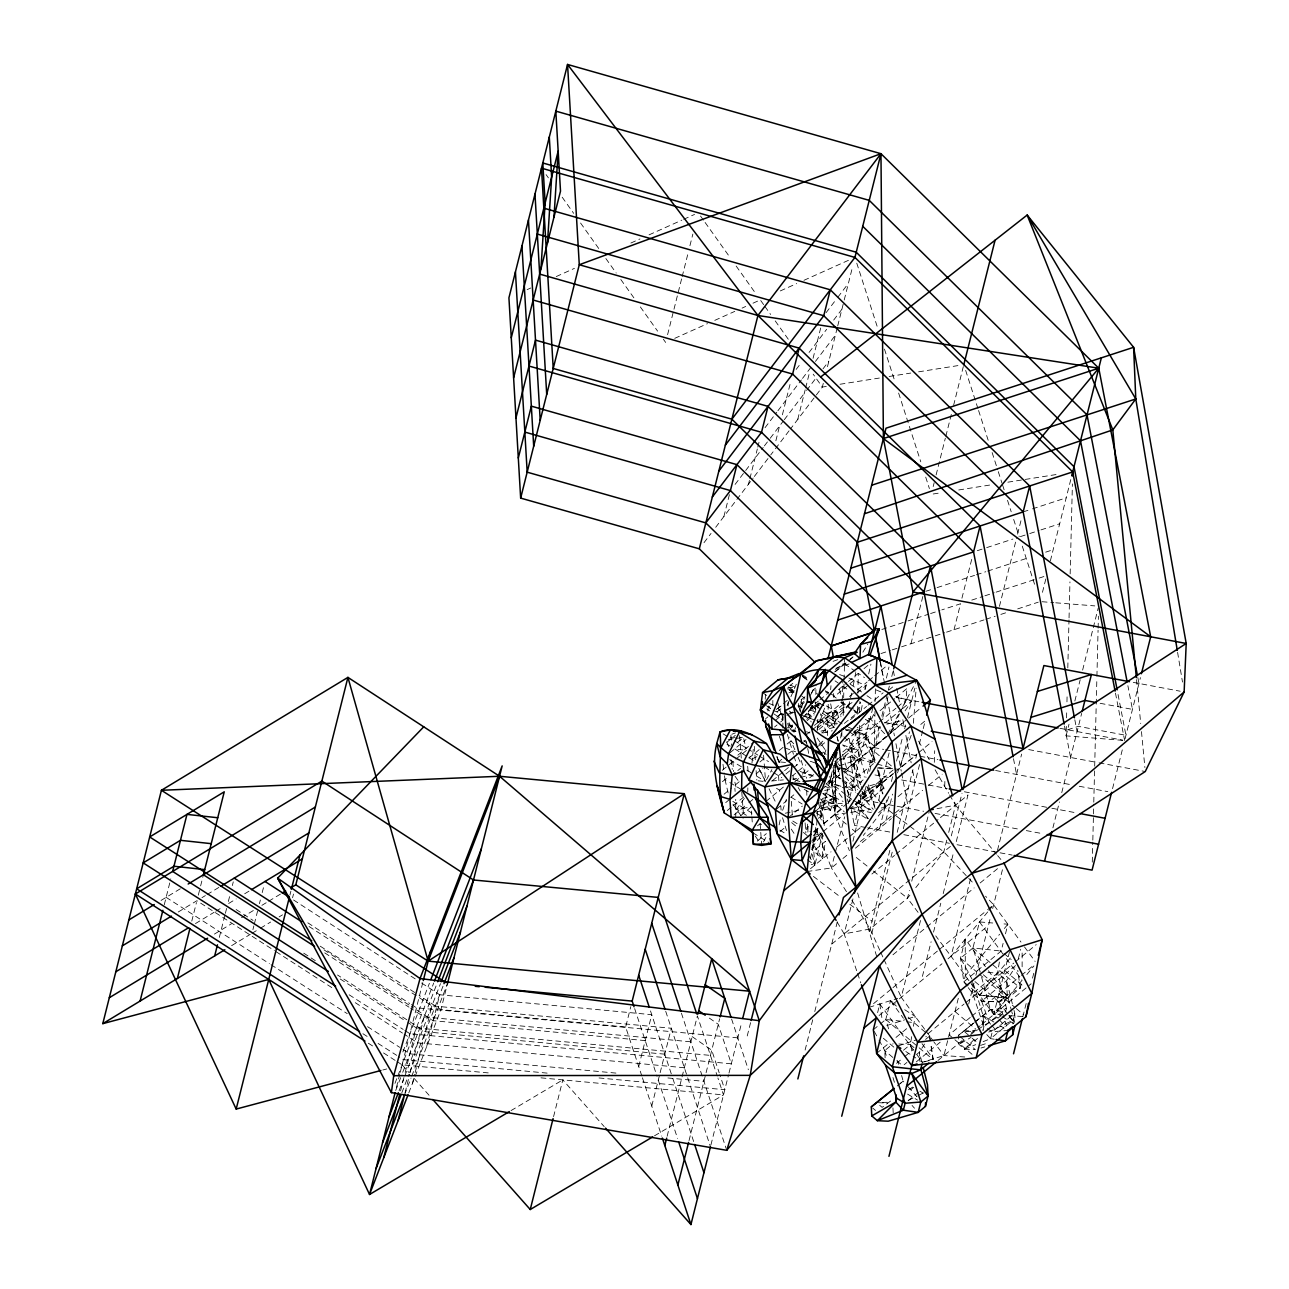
<?xml version="1.0" encoding="UTF-8"?>
<svg xmlns="http://www.w3.org/2000/svg" width="1289" height="1289" viewBox="0 0 1289 1289"><rect width="100%" height="100%" fill="white"/><g stroke="black" fill="none" stroke-linecap="round" stroke-linejoin="round"><path stroke-width="0.75" stroke-dasharray="5 3.75" d="M1022.129 966.766L1022.129 949.461M999.378 962.029L997.573 973.002L1006.516 1008.352L990.339 1009.609L983.072 1015.587L982.991 1030.507L983.878 1026.689L983.072 1015.587L973.131 982.879M772.772 705.405L772.868 699.734M782.794 727.979L783.084 712.527M788.095 706.066L788.159 702.118M798.584 703.488L798.503 707.274L804.288 702.521M800.179 711.045L800.356 701.732M815.518 711.351L815.679 701.941M815.824 694.497L815.985 685.184M817.548 730.573L817.742 719.391M817.951 708.209L818.08 700.717M821.689 732.942L833 723.612L833.113 717.747M833.548 693.514L833.484 697.268L848.404 684.975M841.798 736.373L841.943 728.623M842.442 700.523L842.797 681.575M843.763 759.704L857.233 731.314L857.298 727.431M857.684 706.372L857.539 713.864L854.414 711.705M857.91 693.256L858.281 673.341L864.532 677.643M859.392 725.433L858.78 759.044L843.087 745.364M859.634 712.382L859.827 701.603M874.989 711.399L874.345 746.218L857.233 731.314L857.958 727.512M875.392 688.793L875.167 701.361L864.226 693.82M900.399 712.027L906.521 699.556L906.715 688.31M807.881 832.098L808.042 824.138M1012.896 1023.869L1014.733 1013.251L1013.283 1007.499M827.474 735.536L828.247 703.923M843.215 715.298L844.053 681.784M844.086 679.915L844.601 659.259M1122.687 740.337L1066.1 735.858L1066.357 725.852M1066.551 717.86L1066.76 709.852M1066.954 701.861L1067.099 695.867M1067.808 667.863L1069 619.88M1069.048 617.882L1069.951 581.887M1070.16 573.895L1072.4 483.923M1092.282 862.148L1092.782 842.152M1092.83 840.154L1093.733 804.159M1093.781 802.161L1094.619 768.163M1094.683 766.165L1096.182 706.179M1096.23 704.181L1096.875 678.191M1096.923 676.193L1098.067 630.208M1098.115 628.21L1098.421 616.206M841.33 756.208L835.659 760.864L835.079 814.616L849.403 850.74M747.749 791.768L747.862 787.885M934.316 762.331L934.686 750.73M944.708 786.435L944.885 780.925M816.952 820.175L816.388 830.003L811.973 849.677L822.624 858.732L825.443 841.298L813.778 850.901M817.194 816.163L817.661 808.139M765.199 699.25L765.618 693.804M735.761 818.096L735.713 799.357M913.369 723.242L916.189 688.181M767.873 710.996L768.357 705.228M830.632 689.631L830.986 685.684M878.921 800.163L881.241 782.536L877.31 769.662M846.325 824.17L835.079 814.616L831.856 783.535L837.689 759.108M840.637 738.049L841.975 728.478M753.243 749.328L751.986 762.943M911.79 1050.116L910.372 1044.541L911.871 1035.405M913.385 1026.253L915.254 1016.457L903.702 1009.078M842.12 797.392L831.856 783.535L835.659 760.864L839.558 765.392M811.973 849.677L816.291 824.106M853.221 685.667L855.751 672.536M861.229 710.4L862.679 702.795M865.225 689.486L866.853 681.768M851.658 693.16L848.178 708.064M779.136 824.863L780.651 817.661M886.445 678.078L888.943 667.009M868.673 673.938L870.945 664.141M852.947 841.234L866.063 786.467M869.64 771.37L880.468 726.787L839.687 760.365M968.232 987.664L972.663 993.497L981.654 1001.15L998.959 1001.956L1007.772 998.314L1020.227 988.067L1021.742 981.799M813.295 835.256L822.463 833.886L814.841 865.145L811.216 864.274M967.121 986.198L963.818 981.815L965.3 975.741L965.252 939.101L985.441 966.686M968.103 985.473L963.818 981.815L960.514 958.194L965.252 939.101M980.268 972.196L972.969 947.947L979.463 921.925L992.723 923.005M164.267 904.765L170.776 878.84M191.787 921.087L196.444 902.574M198.297 895.162L200.166 887.75M200.617 885.897L203.42 874.78M219.323 937.393L224.914 915.174M225.382 913.321L227.235 905.909M229.555 896.645L227.702 904.056L236.177 898.932M232.358 885.543L233.277 881.837M252.918 929.627L253.852 925.921M254.32 924.068L257.574 911.097M259.427 903.702L260.362 899.996M262.215 892.584L263.617 887.025M289.896 895.162L290.879 891.263M292.555 897.772L293.489 894.067M399.783 1074.108L395.594 1090.784L402.023 1074.156M400.251 1072.255L423.275 980.591M400.557 1090.881L404.746 1074.22M405.213 1072.367L416.379 1027.913L407.92 1022.483M405.052 1092.846L409.709 1074.317M410.176 1072.464L424.129 1016.908L410.643 1008.224M412.367 1083.614L414.687 1074.365M415.155 1072.512L431.912 1005.839L308.554 926.163M426.659 1046.62L439.678 994.77L419.537 981.686M667.589 334.689L681.688 278.585M682.171 276.636L688.004 253.417M689.937 245.683L692.854 234.066M553.577 1116.645L562.81 1079.876L604.187 1126.602M723.902 516.502L729.961 492.43M748.49 484.165L749.425 480.459M749.892 478.606L757.336 448.975M757.803 447.122L759.656 439.71M641.825 1075.944L625.664 1027.043L630.788 1006.661M775.881 440.725L779.603 425.902M782.391 414.8L790.769 381.463M797.73 419.441L805.174 389.81M805.625 387.957L809.814 371.296M813.069 358.326L820.98 326.842M638.716 1066.535L651.735 1014.685L439.678 994.77M823.284 383.349L822.35 387.054L790.689 428.705M827.474 366.688L837.238 327.793M837.705 325.94L843.763 301.868M844.214 300.015L852.593 266.678M651.767 1106.026L659.678 1074.543M660.145 1072.69L671.311 1028.251L431.912 1005.839M667.138 1136.27L697.381 1015.893L717.28 1076.089M689.035 1140.588L719.649 1018.729M710.932 1144.906L728.527 1074.913M728.994 1073.06L741.739 1022.306M747.233 1035.969L750.633 1022.419M810.346 858.442L817.903 828.36L814.89 825.798M820.239 819.047L833.757 765.247L839.139 766.971M846.47 891.682L831.421 867.932L834.74 854.736M835.224 852.851L844.698 816.791M872.895 707.758L848.146 803.756M933.188 486.565L934.171 482.698M936.104 474.964L945.336 438.196M945.836 436.262L951.653 413.044M953.602 405.31L963.318 366.608M865.789 827.522L854.381 825.363L862.744 792.026M867.4 773.513L879.952 723.516M881.821 716.104L886.945 695.722M888.379 689.969L889.346 686.119M891.762 676.516L893.213 670.763M882.836 717.361L888.008 696.785M805.109 1050.068L812.843 1019.261M814.777 1011.559L837.576 920.797M910.952 643.759L923.504 593.762M881.499 783.213L890.022 749.28M852.964 898.884L844.166 933.881L856.943 971.552M879.694 828.199L886.768 800.05M891.424 781.521L892.89 775.688M896.548 761.122L902.751 736.406M904.669 728.801L905.619 724.998M907.504 717.49L914.868 688.181M885.93 820.545L892.552 794.137M900.479 767.6L909.486 731.765M869.447 931.576L890.345 848.371M871.783 933.429L892.794 849.805M897.192 832.307L912.966 769.501M915.786 758.27L916.721 754.516L898.82 769.259L877.696 767.873L882.401 793.734M919.331 744.156L922.747 730.541M923.246 728.591L925.196 720.809L918.267 726.513M903.315 828.763L919.605 764.393M954.037 629.693L960.547 603.768L941.808 609.89M961.932 598.209L971.713 559.313M877.616 1012.638L879.775 1003.986L915.835 1053.21M837.157 922.086L844.166 933.881L870.107 928.982L907.472 898.224L909.422 890.441M911.742 881.193L929.143 811.957M888.588 1028.815L885.785 1019.486L890.506 1000.651L895.452 1003.809M924.616 1029.218L901.237 997.299L920.652 919.992M999.442 606.362L1016.65 537.835M1017.585 534.129L1021.307 519.306M946.754 840.17L943.822 851.852L914.739 888.943M948.704 832.404L955.536 805.174L953.812 799.599M951.314 835.868L962.013 793.267M922.408 976.418L931.109 941.743M933.542 932.124L940.793 903.218M943.21 893.599L953.86 851.223M956.277 841.588L967.991 794.926L939.536 818.354M970.472 878.969L951.056 956.277L993.738 1014.556L1001.327 1015.071M1042.463 592.312L1046.652 575.635M1050.374 560.828L1071.771 475.625M958.307 998.298L943.919 1055.578L922.457 1062.265L917.478 1059.042M997.46 850.386L1021.645 754.081M968.684 1004.099L973.985 983.008M975.902 975.354L990.79 916.092M992.691 908.552L1002.633 868.947M963.818 981.815L1001.182 951.056L1003.1 943.387M1005.484 933.816L1007.885 924.229L1000.312 923.617M1009.545 951.62L993.738 1014.556L1022.113 980.236L1005.565 957.614M1066.1 735.858L1069.016 724.241M1074.849 701.023L1080.198 679.738M1082.631 670.071L1098.18 608.15M983.136 1041.657L990.564 1038.66L992.304 1031.716L1014.733 1013.251L1015.088 1020.743M1018.342 958.774L1020.711 949.349M1052.904 827.844L1059.429 801.919M1061.749 792.654L1081.664 713.397M1022.805 1016.844L1026.221 1003.245M1032.537 978.142L1034.423 970.601M1112.552 788.659L1122.316 749.763M1125.071 738.774L1140.443 677.627M801.436 708.015L804.046 698.815M795.522 727.624L794.427 731.121L789.738 724.724L788.61 721.018M837.173 758.254L829.198 783.39L843.248 771.966M844.392 723.419L857.008 713.026L860.585 702.102M864.758 689.325L865.95 685.684L848.839 677.998M782.649 810.362L786.387 799.277M835.675 795.377L820.142 798.954L830.47 810.282L837.173 805.174L835.675 795.377L820.094 808.203L830.47 810.282L835.675 795.377L830.761 779.281L828.166 781.424M817.017 729.332L825.556 705.486L836.964 712.044L841.056 716.378M824.251 754.645L826.894 747.346M888.878 796.538L884.899 807.462L863.308 835.449M897.498 772.901L912.741 731.072M402.877 1051.969L429.398 983.314M394.966 1083.372L397.109 1077.813M397.818 1075.961L433.732 982.975M402.732 1072.303L436.987 983.604M399.074 1090.848L403.344 1079.779M404.778 1076.073L440.484 983.636M401.83 1092.766L408.967 1074.301M409.676 1072.464L443.98 983.668M404.585 1094.699L411.03 1078.039M411.739 1076.186L447.46 983.7L440.951 1009.625L415.219 1076.218M408.79 1092.879L414.51 1078.071M787.128 705.502L790.189 698.429M790.947 696.656L796.28 684.266M873.62 714.38L871.235 719.778L844.488 741.787M825.991 784.066L836.19 775.672L839.558 768.566M811.683 692.854L813.343 689.454L818.692 695.496M889.926 733.393L899.529 713.8M810.362 695.416L813.343 689.454M763.539 841.91L767.164 834.966M766.456 779.877L771.885 769.581M902.767 706.485L915.883 682.155M887.75 734.231L899.013 713.429M813.987 835.336L817.903 828.36L813.617 831.937M802.483 774.254L806.334 767.745M862.873 652.17L867.755 644.129M924.551 1044.074L919.379 1052.178L916.608 1054.466M989.179 1022.725L981.654 1001.15L1006.564 980.639L1014.862 967.668M891.005 731.781L900.769 717.28M905.104 710.819L911.613 701.152L895.71 696.447M787.482 728.043L789.738 724.724M744.317 798.374L736.454 809.218L732.99 810.282M826.12 312.647L836.674 298.774M837.85 297.227L848.404 283.338M796.151 369.427L800.84 363.256M809.057 352.461L826.652 329.323M833.677 320.075L841.894 309.279M765.038 427.69L776.751 412.287M777.912 410.756L801.371 379.933M802.531 378.386L810.749 367.591M815.438 361.419L835.385 335.204M735.101 484.406L763.201 447.46M764.377 445.913L769.066 439.758M770.242 438.228L783.116 421.277M784.292 419.731L804.239 393.516M806.576 390.438L817.145 376.549M823.01 368.847L828.875 361.129M704.003 542.669L711.029 533.437M715.701 527.282L753.179 478.01M754.355 476.463L769.581 456.451M770.741 454.92L773.094 451.827M775.43 448.749L789.513 430.236M811.989 847.582L822.463 833.886L822.624 858.732L812.038 842.555M918.074 912.354L907.472 898.224L909.889 895.13M803.595 717.2L807.156 712.817M808.348 711.351L813.085 705.502L823.784 705.486M987.728 911.919L951.056 956.277L935.733 935.878M988.905 910.485L993.626 904.781L985.553 896.193M965.3 975.741L999.62 934.235M1004.34 928.515L1007.885 924.229M1010.318 958.001L979.559 995.205L981.654 1001.15L998.749 1001.779L1007.257 995.124L1020.227 988.067L1017.746 970.343M1026.85 974.5L1033.955 965.912M818.902 719.858L833 723.612L849.338 704.39L853.173 708.708M973.098 1023.482L958.517 1035.325L958.952 1044.38L964.575 1049.149L976.418 1037.162M847.308 803.192L823.574 824.074M848.661 801.919L851.368 799.389L845.632 786.709M810.185 707.951L813.085 705.502M876.182 745.348L886.478 736.663M887.944 735.423L904.105 721.776M893.116 770L864.274 794.024L859.328 790.785M789.899 685.716L792.816 683.315M726.98 742.19L735.326 735.31M776.155 709.562L781.988 704.745M783.454 703.552L787.821 699.943M765.618 718.746L767.954 716.813M778.298 708.306L781.118 705.985M737.614 742.319L743.463 737.517L746.057 748.538M776.945 711.979L781.94 707.87M730.025 752.728L746.073 739.499M777.412 716.491L781.311 713.284L777.976 708.338M776.735 717.361L782.391 712.704M775.575 720.261L783.148 714.042M834.579 671.972L848.742 660.322M850.144 659.162L852.98 656.826M801.114 699.911L805.432 696.366M812.618 690.453L815.486 688.084M835.433 671.666L853.479 656.794M737.84 755.177L752.985 742.722M786.902 715.459L791.285 711.85M815.002 720.164L801.42 715.105L798.584 705.84L804.417 701.039M774.528 727.012L777.025 724.966M780.602 722.017L782.939 720.084L774.109 713.993M790.012 714.267L792.848 711.931M722.275 770.306L746.492 750.375L735.181 749.038M748.973 758.029L759.189 749.618M815.438 703.504L818.354 701.103M819.804 699.911L827.071 693.933M722.42 781.698L728.897 776.349M788.53 727.979L792.268 724.901M808.541 711.496L820.013 702.054M737.791 770.58L740.563 768.292M789.899 728.978L792.687 726.674L791.575 723.048M838.398 689.696L846.954 682.654M848.371 681.494L858.281 673.341M864.033 668.604L868.335 665.06M806.705 719.31L815.115 712.382M849.902 683.75L854.381 680.06M807.156 720.632L814.245 714.799M759.946 761.96L763.845 758.754M724.064 794.201L731.636 787.966M739.209 781.73L734.666 785.468L735.117 791.43M779.297 750.472L783.18 747.266M787.08 744.059L790.979 740.853L789.69 737.179M814.39 725.401L842.41 702.328L851.787 708.789M849.499 696.495L855.155 691.839M857.991 689.502L867.062 682.026M868.577 680.769L873.12 677.031M874.635 675.79L886.751 665.817M755.966 773.98L763.04 768.147M806.124 734.939L809.863 731.862M812.36 729.8L843.489 704.165M856.959 693.079L865.95 685.684M725.707 802.612L729.59 799.406M817.274 728.237L836.964 712.044L839.187 719.343M781.746 759.318L778.717 761.815L776.719 756.933M787.805 754.339L792.332 750.601M803.53 742.11L805.867 740.192M818.966 729.413L849.338 704.39L845.874 702.424M727.254 810.539L731.636 806.946M733.087 805.738L746.234 794.926M772.465 780.651L783.051 771.934M784.566 770.677L790.624 765.698M819.014 744.317L823.22 740.853M734.086 814.89L747.459 803.885M748.909 802.676L753.292 799.083M818.306 746.17L823.284 742.061M850.466 719.697L866.562 706.436M868.077 705.196L883.11 692.821M785.952 773.964L789.851 770.758M793.734 767.551L800.227 762.218L796.376 753.308M820.787 745.928L826.845 740.949M888.798 690.147L893.341 686.409M740.804 815.599L751.181 807.059L736.454 809.218L746.75 815.518M792.687 775.656L795.603 773.255M798.519 770.838L805.818 764.828M765.988 801.387L784.147 786.435M853.801 732.297L874.361 715.363M880.016 710.706L894.582 698.719M896.064 697.494L909.406 686.505M794.765 781.762L802.064 775.752M804.981 773.336L808.139 770.741M809.734 777.783L813.633 774.576M842.845 751.97L877.745 723.242M879.259 721.985L895.919 708.273M897.434 707.033L906.521 699.556M776.864 808.815L786.773 800.646M792.364 815.067L791.011 797.15L793.847 794.83M842.732 755.048L866.804 735.229L875.876 762.443M757.513 825.83L760.107 823.687L763.378 825.685M835.24 764.023L838.204 761.573M884.915 723.129L901.22 709.691M902.703 708.483L911.613 701.152M839.236 759.866L849.967 756.836L865.531 744.027L866.804 735.229L854.736 730.831L863.002 757.884L875.07 762.298L843.924 787.933L831.856 783.535L830.052 780.103M757.288 841.105L766.375 833.629M822.092 789.239L839.51 774.898M891.279 732.281L905.796 720.325M908.471 718.134L921.538 707.371M788.175 817.774L802.338 806.108M888.653 735.101L848.162 768.421L846.325 769.291L840.831 767.761M845.375 794.507L831.856 783.535L838.93 777.702M844.601 773.046L863.002 757.884L836.625 766.762L834.466 763.571M780.071 831.534L785.726 826.861M815.808 810.862L823.993 804.143M863.098 779.893L854.333 787.112L845.665 787.788M808.38 826.507L805.544 828.827L810.958 832.146M818.289 818.338L821.109 816.018L824.106 823.429L824.396 827.393M813.891 831.84L821.19 825.83M855.767 803.514L881.241 782.536L883.867 788.127L884.077 791.994M855.96 804.255L893.18 773.609M894.647 772.401L917.011 753.984M918.509 752.744L932.044 741.61M811.442 841.201L821.56 832.871M823.075 831.631L844.198 814.245M855.912 804.594L893.374 773.754M812.553 842.039L821.045 835.046M810.475 868.722L831.034 851.803M836.642 847.195L848.13 837.721M849.58 836.545L862.325 826.04M878.679 812.586L892.197 801.452M898.046 796.634L908.262 788.224M860.375 841.572L893.648 814.197M895.178 812.924L922.634 790.318M928.644 785.372L942.162 774.238M807.059 871.541L831.421 867.932L837.173 863.211M842.925 858.474L848.678 853.737M855.445 848.162L891.376 818.579M892.826 817.387L903.057 808.976M871.896 874.039L894.502 855.429M896 854.188L938.021 819.595M831.711 944.144L953.506 843.876M892.955 954.762L974.162 887.895M980.139 882.981L998.073 868.206M873.555 1003.632L891.489 988.872M892.987 987.632L938.15 950.46M939.665 949.22L986.166 910.936M987.648 909.696L993.626 904.781L1020.952 942.066M879.082 1015.539L942.001 963.737M948.043 958.774L988.421 925.518M873.33 1029.734L878.856 1025.174M880.242 1024.046L885.785 1019.486L904.588 1021.565M971.954 979.028L960.514 958.194L972.969 947.947L1001.182 951.056M876.617 1053.371L889.072 1043.107M896 1037.419L907.069 1028.3M885.108 1057.818L884.77 1050.567L893.068 1043.736M903.46 1050.245L910.372 1044.541L916.366 1049.633M974.677 1022.225L990.339 1009.609L1005.42 1012.058L1006.516 1008.352L983.878 1026.689L972.663 993.497L997.573 973.002L1006.564 980.639L1012.8 1005.581M928.08 1033.649L964.043 1004.034M965.558 1002.794L1013.782 963.092M1015.281 961.868L1036.195 944.644M896.516 1063.328L902.058 1058.768M904.83 1056.481L913.128 1049.649M925.583 1039.401L929.74 1035.985L925.744 1036.775M1015.539 965.574L979.559 995.205L969.537 986.681M904.153 1064.714L906.908 1062.442M916.253 1061.91L940.164 1042.221M970.263 1017.424L949.123 1034.841L953.473 1038.515M971.777 1016.183L1019.873 976.595M1021.371 975.354L1034.825 964.285M1003.777 1017.15L998.959 1001.956L1007.257 995.124L1006.564 980.639M897.321 1085.934L903.138 1081.149L901.623 1075.542M937.941 1060.493L963.544 1039.417M971.1 1033.198L980.156 1025.738M981.67 1024.497L1031.103 983.797M890.57 1101.048L882.127 1107.38L879.324 1104.979M964.14 1040.094L958.952 1044.38L970.971 1037.436M970.633 1034.761L974.516 1031.554L963.705 1031.055L969.328 1035.824M910.743 1089.753L913.74 1087.288M1000.925 1015.748L997.944 1018.197L990.339 1009.609L981.267 975.934M959.918 1036.517L975.386 1049.649L964.575 1049.149L977.545 1038.467M908.101 1100.79L918.396 1092.315M986.778 1034.584L990.564 1038.66L1012.977 1020.211L1009.19 1016.135M844.811 770.693L860.617 758.174M823.961 823.429L843.618 807.446M900.012 1083.678L903.138 1081.149L906.94 1085.451M958.517 1035.325L973.856 1022.983M975.402 1021.758L983.072 1015.587L996.429 1023.563M835.417 669.474L843.441 663.593M977.771 1029.508L1002.165 1014.105M908.455 1089.753L913.337 1086.675M161.044 900.431L183.07 887.106M178.253 912L196.895 900.721L274.412 950.621M201.986 897.643L205.386 895.581M207.078 894.55L218.953 887.364M195.477 923.569L214.135 912.274M215.827 911.242L222.61 907.134M244.668 893.793L249.744 890.715M214.409 934.09L231.359 923.826M241.542 917.671L253.417 910.485M261.893 905.345L266.984 902.268M268.676 901.237L280.551 894.05M231.633 945.643L250.292 934.348M251.983 933.333L258.767 929.224M260.475 928.193L270.642 922.038M279.117 916.898L282.517 914.852M866.127 818.257L850.112 808.171L869.398 796.715L881.241 782.536L882.933 794.04M511.04 1110.586L562.81 1079.876M654.474 1135.835L723.5 1094.909L717.909 1077.975M817.5 722.823L854.8 700.99M810.185 708.853L820.561 703.359M814.068 838.043L822.463 833.886M988.776 1032.086L1012.977 1020.211M908.503 1100.242L917.14 1095.988M918.864 1095.151L924.052 1092.605M756.82 756.691L751.696 759.14L749.956 756.208M527.12 289.638L530.762 287.995M556.252 276.555L574.443 268.37M630.869 243.041L639.972 238.948M649.06 234.856L681.833 220.145M683.653 219.323L694.562 214.425M674.743 338.346L707.5 323.636M714.783 320.365L734.794 311.374M742.077 308.103L745.719 306.46M753.002 303.189L760.284 299.918L763.733 304.768M780.296 290.927L796.683 283.58M803.965 280.309L849.467 259.862M964.575 1049.149L975.709 1044.654M731.798 734.279L735.439 732.861M833.081 661.338L838.736 659.307M897.515 1046.136L916.914 1039.707M980.575 1045.379L988.131 1042.898M1023.16 511.91L1030.652 509.461M1032.521 508.849L1066.18 497.844M977.32 550.677L984.812 548.244M986.681 547.632L1012.912 539.06M1020.389 536.611L1027.881 534.162M1029.75 533.549L1039.095 530.504M1040.964 529.892L1059.671 523.785M925.84 591.297L935.218 588.235M937.087 587.623L974.548 575.393M976.418 574.781L985.795 571.72M987.664 571.108L1028.848 557.654M1045.685 552.159L1053.161 549.71M881.869 629.467L906.215 621.507M908.101 620.895L928.692 614.16M930.577 613.548L939.939 610.503M971.777 600.094L983.024 596.42M984.893 595.808L994.254 592.747M996.139 592.134L1037.291 578.697M1039.16 578.084L1044.783 576.247M836.013 668.25L849.129 663.964M880.983 653.555L890.345 650.494M892.214 649.882L899.706 647.432M901.575 646.82L933.429 636.428M935.298 635.815L944.66 632.754M946.545 632.142L984.006 619.896M985.876 619.284L995.237 616.223M1000.86 614.402L1006.467 612.565M1017.698 608.891L1038.273 602.172M886.8 1025.545L904.588 1019.857M908.133 1018.729L915.254 1016.457M1067.598 729.751L1078.41 726.352L1125.941 735.31L1117.547 691.871M869.076 1007.321L897.66 998.411M820.996 731.153L834.16 727.286L836.964 712.044L822.285 713.623M981.01 1048.005L984.764 1046.894M875.086 808.412L866.949 786.564L881.241 782.536L861.326 793.766L872.202 797.73M800.55 777.509L811.329 774.512M382.817 1069.999L386.668 1068.968M816.066 812.118L842.49 805.222M924.229 1061.814L933.027 1059.606L930.835 1043.848M822.011 801.855L836.416 798.294L822.736 793.363M857.233 731.314L877.616 726.4M886.816 724.176L903.363 720.18M822.736 733.022L832.356 730.75M785.259 813.23L800.678 809.895M792.719 779.201L796.634 778.347M937.022 808.67L955.536 805.174L996.397 854.108M824.67 790.431L832.259 789.094L837.173 805.174L820.094 808.203M826.281 386.442L822.35 387.054L813.166 374.148M840.041 384.251L879.34 378.048M889.152 376.485L910.759 373.069M918.622 371.828L957.92 365.609M933.22 493.993L941.067 492.752M958.758 489.965L990.194 484.986M1007.869 482.183L1056.98 474.416M881.354 807.961L884.899 807.462L894.453 814.648M728.253 739.387L733.957 738.678M735.858 738.452L743.463 737.517L739.677 737.437M771.483 781.021L783.341 779.893M787.643 687.939L795.377 687.279M851.836 808.042L860.52 807.349L883.867 788.127L877.696 767.873L892.745 768.631M805.109 714.96L812.779 714.396M790.415 712.753L795.877 712.43M788.965 692.435L794.507 692.129M963.705 1031.055L977.207 1030.668M882.288 1102.433L890.006 1102.224M797.859 705.937L801.806 705.873M730.219 737.227L737.775 737.389M820.4 802.821L842.2 803.546M987.954 972.551L997.573 973.002M898.836 1044.009L910.372 1044.541M878.308 1102.675L887.315 1103.094M1008.9 1015.587L1024.062 1016.618M964.752 1056.996L943.919 1055.578L933.784 1041.738M1042.092 601.721L1053.79 602.656M1055.739 602.801L1094.764 605.894M785.533 762.46L778.717 761.815L777.058 756.401M737.824 1037.871L416.444 1007.805L411.368 1004.566M424.129 1016.908L690.872 1041.818M645.225 1040.61L433.168 1020.695L411.336 1006.532M416.379 1027.913L710.448 1055.401M664.786 1054.176L425.402 1031.764L337.525 975M684.362 1067.743L417.62 1042.833L404.134 1034.165M615.916 1073.092L409.87 1053.838L401.395 1048.408M667.928 1077.958L703.923 1081.326M547.132 1073.109L403.409 1059.671L398.349 1056.416M599.047 1077.958L724.805 1089.721L719.826 1074.672M397.044 1061.604L402.104 1064.843L489.401 1073.012M540.977 1077.846L723.5 1094.909M833 723.612L836.996 723.999M625.664 1027.043L440.951 1009.625L419.038 995.334M791.865 730.976L795.845 731.346M758.141 780.796L763.7 781.392M906.457 1021.774L913.982 1022.596L926.227 1033.005M791.929 730.75L795.877 731.25M789.416 690.163L794.701 690.936M990.564 1038.66L994.27 1039.208M847.453 729.493L852.915 730.492M1133.273 682.38L1180.208 691.226M1100.129 703.295L1132.451 709.385L1127.875 685.684M896.709 697.575L920.153 701.989M1059.977 728.317L1122.735 740.144M884.335 722.388L905.829 726.432M1028.751 749.586L1097.213 762.492M1099.114 762.846L1145.26 771.531M873.91 747.588L883.61 749.408M885.559 749.779L937.941 759.64M995.607 770.5L1071.675 784.84M1079.28 786.274L1107.815 791.639M875.005 774.947L892.117 778.169M901.623 779.958L926.356 784.614M928.257 784.969L947.27 788.562M964.381 791.784L1049.955 807.897M1051.856 808.251L1076.573 812.908M878.002 802.66L860.891 799.438L860.117 795.506M879.904 803.015L923.633 811.264M935.041 813.407L1018.713 829.165M1026.318 830.599L1043.446 833.822M867.69 827.876L890.506 832.178M903.815 834.676L949.445 843.28M957.066 844.714L1012.203 855.09M850.112 808.171L871.332 812.65M804.03 716.41L811.603 718.086M790.35 729.655L796.022 730.895M845.681 730.09L851.449 731.491M853.366 731.959L866.804 735.229L875.07 762.298M787.643 688.922L794.701 690.743M855.461 790.785L849.967 756.836L875.215 763.555M877.148 764.087L892.697 768.212M823.784 704.986L814.922 702.553L818.08 708.998M835.336 766.23L839.01 767.245M840.944 767.551L846.325 769.291L886.816 735.971L871.235 719.778L867.674 718.086M810.201 761.235L815.228 762.959M789.222 690.243L794.395 692.129M798.584 705.84L802 707.097M810.475 710.175L815.47 711.995M773.803 705.228L768.518 703.311L770.194 708.773M773.11 710.416L783.454 714.203M787.515 724.789L792.687 726.674L794.024 732.329M806.479 731.717L809.911 732.974M842.619 744.897L857.749 750.424L866.015 777.493M785.017 747.926L795.635 751.809M834.966 761.348L836.625 766.762L864.613 776.977M800.163 771.45L813.891 776.461M828.215 781.682L840.96 786.338M848.243 788.997L855.525 791.655M824.831 786.371L832.259 789.094L830.761 779.281M820.142 798.954L837.173 805.174M839.606 674.566L846.986 677.321M816.662 720.777L834.16 727.286L820.448 713.832L827.248 736.051M792.961 775.334L793.234 778.959L799.905 781.65M876.246 689.969L881.386 692.112M790.221 685.055L795.41 687.311M793.234 778.959L798.681 781.343M826.297 793.605L843.119 801.42M848.323 727.093L853.672 729.622M853.141 800.308L870.703 809.492L835.079 814.616L835.659 760.864L839.526 773.497M825.266 690.775L828.601 692.66L825.621 690.727M856.524 802.29L871.976 810.974M830.277 693.595L837.206 697.526M990.339 1009.609L998.749 1014.636M1002.069 1016.602L1015.265 1024.481L1011.768 1011.639M999.781 1025.561L1004.711 1028.493M987.245 1028.686L992.304 1031.716L1007.998 1030.459L1004.373 1019.051M919.847 1091.122L923.133 1093.088M907.569 1094.103L917.51 1100.049M804.159 789.239L808.944 792.155M723.193 733.892L727.963 736.809M734.182 740.611L751.568 751.245M754.806 753.227L757.819 755.064M759.318 755.982L768.518 761.606M727.012 744.204L730.186 746.154M734.811 748.99L747.346 756.643M748.957 757.642L755.435 761.606M729.687 759.64L741.965 767.148M746.814 770.113L753.292 774.077M756.53 776.059L765.553 781.585L759.447 769.066M776.477 788.272L779.603 790.173L779.909 794.153M791.011 797.15L802.161 803.982M816.34 813.085L821.109 816.018M724.499 775.752L725.014 779.555L728.221 781.537M729.832 782.52L741.61 789.722M792.816 821.045L797.585 823.961M732.797 801.371L754.661 814.745M779.845 830.148L786.564 834.257M753.018 832.903L769.356 842.893M764.458 766.987L772.272 771.805M773.835 772.772L781.779 777.686M320.204 946.174L409.693 1003.486M349.142 994.802L403.167 1029.412M404.859 1030.491L409.918 1033.73L731.314 1063.796L718.263 1024.288L706.839 1016.36M362.902 1033.714L367.961 1036.952M378.096 1043.446L396.658 1055.337M368.348 1043.22L373.407 1046.475M383.542 1052.952L395.352 1060.525M324.731 952.893L408.967 1007.144M340.215 979.012L406.228 1021.387M276.088 951.701L333.368 988.599M355.281 1002.697L402.458 1033.069M166.136 897.353L269.385 963.64M271.077 964.736L347.24 1013.637M367.542 1026.672L399.703 1047.329M905.829 1051.518L915.802 1057.963M236.145 909.518L253.047 920.427M303.737 953.183L315.563 960.821M293.57 899.996L417.845 980.607M324.006 949.88L409.66 1005.436M839.075 772.208L836.625 766.762L839.993 768.969M841.669 770.065L861.89 783.261M833.048 770.87L836.19 775.672L841.153 778.91M842.797 779.99L857.668 789.706M307.829 922.827L417.362 994.238M844.488 663.819L855.219 671.215M850.273 684.169L862.663 692.741M835.046 680.866L838.108 682.977M842.7 686.151L848.952 690.469M802.451 674.727L807.22 678.03M833.145 695.931L836.239 698.058M853.35 709.868L859.602 714.187M802.193 675.662L806.785 678.836M825.54 691.774L830.309 695.061M840.637 702.199L852.867 710.642M865.354 719.262L874.732 725.723M803.031 677.144L807.446 680.189M788.433 686.908L794.33 690.985M801.822 696.141L804.884 698.267M815.615 705.679L821.979 710.062M823.574 711.157L842.99 724.563M789.69 690.598L792.751 692.709M811.554 705.679L816.324 708.982M822.205 713.043L837.286 723.451M843.538 727.769L848.226 730.992M849.789 732.071L859.151 738.549M807.704 713.623L812.312 716.797M762.556 692.612L766.987 695.657M789.319 711.077L792.381 713.204M766.746 708.902L769.678 710.932M787.547 723.258L793.67 727.495M692.177 1036.63L711.737 1050.213L719.198 1072.786M766.439 705.679L770.435 708.515M807.301 859.731L814.841 865.145L812.876 838.994M896.048 815.856L943.822 851.852L974.79 884.753M802.306 675.968L807.075 679.593M813.391 876.391L840.347 896.983M849.854 904.25L872.057 921.216M856.315 857.491L871.815 869.833M873.362 871.074L907.472 898.224M823.107 752.035L826.136 754.452M846.873 795.732L851.368 799.389M791.672 822.624L797.537 827.522M803.401 832.404L807.8 836.078M879.324 755.725L865.531 744.027L875.086 762.766M880.854 757.03L893.1 767.438M836.19 775.672L840.702 779.491M842.2 780.763L855.703 792.219M857.201 793.492L863.195 798.6M823.204 793.895L844.198 811.716M1004.05 953.489L1011.204 959.564M852.319 829.262L855.316 831.808M1004.808 970.472L1024.304 987.036M972.969 947.947L1020.227 988.067M823.623 836.142L816.388 830.003L831.421 867.932M983.265 974.742L1007.257 995.124L1011.269 1009.803M960.514 958.194L976.272 971.568M979.124 974.001L1007.772 998.314L979.559 995.205L1007.917 997.412L986.617 968.313M998.959 993.819L1014.862 1007.321M1016.312 1008.562L1023.257 1014.443M974.967 981.574L998.959 1001.956M954.988 1011.494L975.982 1029.331M972.148 1038.209L977.771 1042.994M954.907 1039.74L973.421 1055.465M885.785 1019.486L933.027 1059.606M883.352 1038.257L894.808 1047.973M879.05 1040.159L884.77 1050.567L893.76 1058.221M896.757 1060.766L901.269 1064.585M872.717 1108.057L875.537 1110.457M826.603 784.05L832.259 789.094M812.247 706.324L819.079 712.575M896.371 1006.129L890.506 1000.651L903.412 1018.262M908.117 1017.118L913.982 1022.596M803.901 740.353L806.608 742.996M843.876 736.809L857.749 750.424M793.718 743.769L790.979 740.853L795.603 751.535M854.446 710.158L857.008 713.026M999.168 1019.599L1005.291 1026.527M983.072 1015.587L990.677 1024.191M991.902 1025.577L998.024 1032.505M908.213 1086.885L916.882 1096.681M912.064 1105.446L914.513 1108.218M402.104 1064.843L408.79 1072.384M414.123 1078.41L431.477 1098.002M844.762 771.418L864.274 794.024L861.423 786.58M866.949 786.564L884.899 807.462L884.592 801.661M836.625 766.762L839.123 769.678M845.391 776.961L856.653 790.06M860.44 794.475L873.265 809.395M855.219 803.869L868.045 818.789M997.67 855.638L1004.05 863.292M1024.497 946.916L1035.131 961.433M925.776 1030.813L932.656 1040.207M922.038 1043.687L933.188 1058.914L930.594 1043.365M916.93 1054.708L922.457 1062.265M979.463 921.925L1004.389 955.987M998.749 1001.779L1014.089 1022.854M735.084 776.316L739.66 782.649M700.507 216.02L703.955 220.854M705.099 222.465L730.396 257.977M736.148 266.033L755.676 293.473M764.876 306.379L770.629 314.452M775.221 320.897L789.013 340.264M546.085 174.611L548.389 177.85M562.181 197.201L573.669 213.346M580.582 223.029L600.11 250.453M605.862 258.525L616.206 273.042M620.815 279.504L634.607 298.871M640.359 306.927L657.599 331.128M663.336 339.2L665.64 342.439M733.022 804.32L743.076 818.692M755.193 836.013L758.464 840.702M868.238 818.66L860.52 807.349L858.265 799.986M817.21 738.033L826.91 752.405M791.253 829.117L794.54 834.128M808.493 855.429L814.841 865.145L812.022 853.511M851.836 900.157L870.107 928.982L879.936 950.557M918.574 741.175L929.272 759.704M935.105 769.791L948.656 793.251M949.639 794.942L955.536 805.174M798.181 787.547L800.147 790.979M874.28 1031.474L878.099 1038.418M758.802 768.26L765.553 781.585M769.082 788.804L776.123 803.24M880.758 952.362L883.207 957.759M884.028 959.548L901.237 997.299M726.674 741.932L728.817 746.766M849.967 756.836L860.698 784.727M781.311 713.284L783.245 718.795M779.329 736.228L781.247 741.739M857.588 973.421L860.778 982.846M731.604 1019.051L748.361 1069.741M681.398 1013.154L726.11 1148.467M665.72 1011.317L710.465 1146.759M650.494 1010.914L672.246 1076.75M672.874 1078.619L694.014 1142.586M634.655 1008.626L657.036 1076.347M658.276 1080.101L677.547 1138.413M642.438 1077.813L661.708 1136.125M965.654 370.394L977.964 408.613M978.577 410.514L988.437 441.08M992.127 452.552L997.67 469.744M998.282 471.661L1001.972 483.117M1002.584 485.035L1004.437 490.755M1007.515 500.309L1011.204 511.781M1013.67 519.419L1019.212 536.611M1022.29 546.165L1034.6 584.368M856.766 263.149L877.696 328.099M884.463 349.11L894.937 381.592M898.626 393.064L920.781 461.833M925.711 477.123L929.401 488.579M782.536 817.725L786.532 830.567M868.254 784.856L874.925 806.705M851.239 748.055L861.745 782.471M863.984 789.835L865.676 795.361M836.948 736.373L839.155 743.64M842.474 754.468L847.421 770.709M847.292 798.971L848.42 802.66M829.649 776.316L831.856 783.535M808.284 712.704L811.119 721.969M825.153 792.848L830.47 810.282M801.162 760.365L806.624 778.25M777.331 701.458L782.955 719.89M787.386 734.359L793.46 754.274M794.024 756.127L796.828 765.328M884.77 1050.567L887.106 1058.269M892.955 1077.507L895.291 1085.209M857.62 892.971L877.197 958.162M818.418 802.741L824.106 823.429L820.819 801.903M897.595 1060.573L898.61 1064.311M811.989 705.454L813.923 713.139M921.764 1061.782L919.379 1052.178L919.798 1061.234M734.875 782.181L736.551 789.384M725.014 779.555L728.349 793.992M830.68 703.842L834.885 725.401M837.173 737.163L837.947 741.078M845.971 782.246L849.789 801.855M851.32 809.685L854.381 825.363M1137.816 677.531L1138.977 683.46M1115.468 693.095L1124.636 740.498M1074.817 719.761L1077.105 731.54M1064.521 726.045L1070.579 757.465M1013.492 758.689L1016.538 774.447M893.374 670.699L894.502 676.58M896.773 688.342L899.803 704.036M902.832 719.713L904.346 727.56M905.861 735.407L911.162 762.862M912.676 770.693L914.932 782.471M880.484 662.288L884.657 683.927M880.049 661.321L883.448 678.981M887.235 698.59L894.421 735.842M895.936 743.689L901.237 771.144M901.623 773.094L908.423 808.396M839.574 689.244L841.089 697.107M841.475 699.073L844.134 712.849M849.08 738.436L858.603 787.627M806.318 741.207L807.381 746.669M807.72 748.49L809.492 757.594M884.19 803.53L884.899 807.462L884.351 803.627M929.288 1035.599L930.255 1041.431M1177.598 652.363L1182.496 682.058M879.775 1003.986L882.095 1019.116M929.74 1035.985L930.561 1041.883M731.024 759.801L732.297 769.34M723 764.313L724.257 773.835M1136.544 679.641L1140.717 723.596M1141.474 731.588L1144.89 767.535M820.062 802.08L821.415 819.981M805.093 822.865L805.851 832.807M778.508 775.672L778.927 781.102M780.812 806.108L781.102 810.088M763.571 755.161L765.424 779.764M754.291 746.315L755.29 759.769M756.111 770.629L756.82 780.038M760.107 823.687L761.735 845.391M747.684 766.294L748.297 774.254M739.596 735.665L741.272 758.109M741.755 791.704L743.399 813.472M730.879 735.165L731.653 745.461M732.861 761.59L733.618 771.531M751.471 811.039L751.745 815.002M751.89 817L752.454 824.944M801.307 699.089L801.758 706.92M972.051 980.832L972.663 993.497M892.955 1107.879L893.293 1115.114M806.721 790.302L806.866 796.28M807.51 824.138L807.704 832.098M779.249 762.572L776.945 757.223L779.217 762.605"/><path stroke-width="1.5" d="M762.379 717.312L762.395 711.415M923.214 1067.534L927.532 1084.79L928.064 1096.021L925.454 1106.397L918.203 1112.375L903.363 1110.2L895.791 1102.063L895.839 1094.587M757.578 789.996L759.672 817.806L752.325 830.1L753.388 844.295L761.735 845.391L770.983 843.892L769.92 829.697L759.672 817.806L741.61 789.722L741.9 770.903M762.347 704.438L762.395 701.587M827.312 685.394L825.202 669.571L807.623 688.004L807.365 701.377L811.925 702.988L835.949 675.307M831.679 765.199L828.021 764.184L828.456 739.822L859.892 698.01L875.457 685.2L906.957 675.194L916.817 680.415L930.4 700.072L926.614 715.153M925.454 1106.397L925.534 1102.739M988.518 1045.798L1005.388 1040.835L1012.655 1034.858L1012.783 1029.363M1072.593 475.915L1072.706 471.919L854.929 257.413L541.493 168.166L553.223 368.461L731.878 419.183L857.346 542.266L874.409 630.804M867.674 637.556L860.569 644.419L860.005 658.486L854.333 653.507L860.569 644.419L875.022 628.549L879.243 629.032L870.043 655.134M423.743 726.835L277.651 878.115L391.389 1092.621L726.722 1150.32L750.214 1075.364L922.07 914.336L971.89 873.314L1004.05 863.292L1145.26 771.531L1184.14 691.967L1186.202 643.469L1133.611 347.305L1027.156 215.054L820.658 377.016M540.961 268.902L545.134 202.969L542.798 162.978L856.218 252.225L1074.011 466.731L1117.16 689.889M547.487 242.977L551.644 177.044L549.307 137.053M553.996 217.051L558.169 151.119L511.266 337.799M861.406 984.732L869.076 1007.321L911.758 1065.6L976.127 1057.753L981.992 1034.423L922.07 914.336L892.246 840.831L896.354 779.055L891.924 741.739L873.362 705.905L859.892 698.01L842.813 680.044L829.069 670.554C799.502 664.431 778.572 691.21 760.413 709.981L763.281 720.664L772.047 729.058L787.901 730.589M836.142 920.41L807.059 871.541L802.096 860.52L800.743 842.652L802.838 815.566L818.418 802.741M818.563 800.985L818.708 790.076L831.953 763.555M810.636 809.154L777.879 767.342L771.628 752.341L766.488 743.608C753.469 734.521 735.971 725.401 720.019 731.943L716.765 743.527L720.1 756.74L727.254 763.91L732.233 775.156L729.928 799.341L731.169 817.29L752.325 830.1L769.92 829.697L767.89 817.274L755.853 799.486M807.059 871.541L813.085 813.101L838.962 744.494L873.362 705.905L888.943 693.079L916.817 680.415L952.668 795.893M822.301 753.13C797.134 745.558 782.681 722.049 760.413 709.981L762.556 692.612L778.137 679.802L794.153 677.063M751.922 734.698L730.476 729.783L720.019 731.943C722.436 758.85 715.814 786.387 724.337 812.956L731.169 817.29L767.89 817.274L768.421 824.38M727.254 763.91L728.559 753.92L739.322 732.216L753.888 741.127L763.169 749.779L777.879 767.342L792.139 764.458L806.576 784.34L819.321 792.123L789.931 782.713L764.893 786.886L748.893 779.797L743.737 771.015L743.125 762.83L753.888 741.127L766.488 743.608M391.389 1092.621L393.725 1075.687L420.037 978.544L502.162 765.892L447.46 983.7M751.825 781.311L729.928 799.341L721.05 796.683L717.216 785.968L724.337 812.956C717.506 790.721 711.012 766.665 716.765 743.527C732.716 760.526 754.5 768.228 777.879 767.342L764.893 786.886L765.988 801.387L777.235 833.854L791.317 859.521L810.233 873.974M976.127 1057.753L1025.947 1016.747L1028.541 1003.325M893.744 1088.722L871.316 1106.864L871.751 1115.92L877.374 1120.689L895.791 1102.063L896.693 1098.228L885.462 1065.052L876.617 1053.371L873.33 1029.734L876.311 1017.827L863.872 1028.074M883.255 1026.689L876.617 1053.371L892.359 1066.744L905.104 1103.255L903.363 1110.2L877.374 1120.689L888.185 1121.204L918.203 1112.375L920.797 1102.014L911.758 1073.495L894.453 1072.69L885.462 1065.052M921.989 1064.166L920.572 1069.87L911.758 1073.495L894.453 1072.69M509.316 1111.601L369.54 1194.484L268.74 979.431L102.798 1023.643L161.415 790.286L347.917 677.386L499.568 776.268L749.553 991.193L742.706 1018.423M140.082 1001.07L162.881 910.324M177.366 978.496L189.918 928.499M214.683 955.922L217.47 944.805M380.883 1070.498L236.177 1109.072L289.413 897.096M291.362 889.329L299.999 854.961M290.718 887.895L295.809 884.818L347.917 677.386L428.157 961.143L749.553 991.193M513.618 377.806L560.506 191.11L555.817 111.128L869.253 200.375L1087.03 414.881L1137.446 675.565M515.971 417.894L535.499 340.119L768.035 406.373L930.481 565.984L968.99 765.489L962.947 789.561M518.307 457.998L531.342 406.148L736.937 464.636L880.886 605.991L892.246 664.818M814.745 662.079L699.315 548.824L520.659 498.102L579.277 264.744L567.547 64.45L880.967 153.697L1098.76 368.203L1150.69 636.782L1141.409 673.728M395.127 1092.637L369.54 1194.484L408.081 1094.715M423.275 980.591L430.768 950.766M383.816 1157.554L399.622 1094.587M398.075 1120.624L404.585 1094.699L376.066 1168.559M432.814 1099.517L530.246 1209.517L553.078 1118.578M699.315 548.824L757.932 315.483L880.967 153.697L883.4 438.566L912.983 592.022L893.696 668.846M736.937 464.636L730.412 490.577L705.824 522.899L527.185 472.177L515.439 271.882M768.035 406.373L761.525 432.314L712.334 496.974M634.043 1006.757L632.174 1001.102L684.282 793.686L499.568 776.268L161.415 790.286L428.157 961.143L684.282 793.686L759.285 1020.679L750.214 1075.364L393.725 1075.687L277.651 878.115L420.037 978.544L759.285 1020.679L892.246 840.831L929.611 810.072L1186.202 643.469L912.983 592.022L1098.76 368.203L757.932 315.483L579.277 264.744L880.967 153.697L854.929 257.413L731.878 419.183M539.672 274.09L799.148 348.127L792.622 374.052L718.859 471.049M543.829 208.157L830.293 289.799L823.768 315.724L725.369 445.124M664.818 1145.534L666.687 1138.123M697.816 1014.153L711.705 958.839L730.992 1017.166M677.869 1185.042L688.584 1142.441M720.116 1016.876L724.772 998.347L705.196 984.764M813.407 748.925L806.124 734.939L800.501 715.798L818.692 695.496L825.202 669.571L820.046 675.404M827.957 658.905L885.994 428.19L1133.611 347.305L1135.786 398.962L1177.276 650.381M605.508 1128.101L690.936 1224.55L710.465 1146.759M751.116 1020.485L805.851 802.612L838.962 744.494C812.698 734.778 793.782 711.834 783.551 686.36L816.436 660.822L856.363 651.815M835.626 757.835L837.012 752.277M837.512 750.327L838.962 744.494L855.896 887.219L854.43 893.051M874.844 630.063L880.886 605.991M963.818 364.674L995.076 240.221M797.859 1078.957L803.659 1055.852M839.042 914.964L843.441 897.466L855.896 887.219L892.246 840.831M930.481 565.984L923.971 591.909L962.093 789.448M799.148 348.127L980.075 525.976L973.566 551.901L1013.106 756.724M841.717 1116.226L879.501 965.832L922.07 914.336M830.293 289.799L1029.669 485.969L1023.16 511.91L1064.134 724.08M888.959 1156.346L917.623 1042.269L960.208 990.758L1010.028 949.735L1042.173 939.713L1004.05 863.292M1071.771 475.625L1101.354 357.843M931.222 731.217L1023.047 748.522L1043.881 665.543L1129.454 681.672M1044.541 861.181L1051.985 831.55M1082.116 711.544L1091.429 674.501L1037.371 691.468M1012.655 1034.858L1014.83 1026.205M1013.525 1053.806L1022.322 1018.793M1038.273 955.278L1042.173 939.713L1031.812 993.4L1025.947 1016.747M1111.617 792.348L1092.073 870.139L1014.105 855.461M815.76 680.399L818.66 669.555L834.225 656.729L855.606 652.605M428.157 961.143L499.568 776.268M430.848 979.576L481.329 848.871M434.457 981.106L473.514 879.984L658.228 897.402L696.753 1013.976M437.712 981.751L467.005 905.909M389.085 1116.709L398.365 1092.701M441.192 981.783L460.495 931.834M382.575 1142.634L401.121 1094.619M443.98 983.668L453.97 957.759M762.556 692.612L773.029 690.582L783.551 686.36L771.579 716.394L772.047 729.058M816.614 788.836L820.932 779.023L812.312 748.877M804.143 783.728L818.708 790.076L806.576 784.34L789.931 782.713L775.446 809.975L777.235 833.854L789.98 841.653L810.072 842.329L802.096 860.52L791.317 859.521L788.175 817.774L789.931 782.713L792.139 764.458L780.022 754.162L763.169 749.779L748.893 779.797L765.988 801.387L775.446 809.975L788.175 817.774L814.165 812.618M800.501 715.798L807.542 701.361L811.861 703.101M823.413 673.019L825.202 669.571M721.421 746.766L730.476 729.783M831.84 764.893L828.021 764.184L838.962 744.494M877.31 632.512L879.243 629.032L876.907 630.949M879.243 629.032L871.767 641.519L860.569 644.419M846.937 811.683L891.924 741.739L910.904 726.11L935.041 739.145M851.368 849L896.354 779.055L921.023 758.738L910.904 726.11L888.943 693.079L875.457 685.2L858.393 667.235L844.633 657.744L834.225 656.729M760.413 709.981L773.029 690.582L788.61 677.756L799.116 673.535M786.951 760.752L782.955 734.698L786.338 729.703M818.66 669.555L793.444 706.227L784.856 710.819L786.032 730.025M1136.35 677.643L1112.81 429.898L1027.156 215.054L1135.786 398.962L1112.81 429.898L864.5 513.747M871.348 633.06L875.022 628.549L868.512 654.474L851.513 662.482M726.722 1150.32L879.501 965.832L917.623 1042.269L981.992 1034.423L1031.812 993.4L971.89 873.314L929.611 810.072L921.023 758.738L945.175 771.773M825.363 675.017L829.069 670.554L844.633 657.744L857.201 652.25M812.296 684.153L816.163 679.77M971.89 873.314L1184.14 691.967M800.743 842.652L810.749 834.321M811.925 702.988L807.623 688.004L814.97 681.945M823.977 674.534L826.313 672.616L821.947 682.526L807.623 688.004M713.961 761.187L719.246 772.804L732.233 775.156L735.004 772.868M765.408 720.229L765.747 726.094L770.451 734.762L782.955 734.698L788.514 730.122M788.707 761.412L807.671 745.799M805.851 802.612L822.092 789.239M923.021 706.146L930.4 700.072M800.63 823.365L815.808 810.862M792.171 857.072L810.072 842.329M783.696 890.78L807.832 870.913M928.87 1063.022L920.572 1069.87L892.359 1066.744L897.515 1046.136L900.834 1048.295M906.554 1086.337L936.442 1061.733M920.572 1068.5L928.064 1096.021L920.797 1102.014L905.104 1103.255L896.693 1098.228M1012.348 1026.866L1007.998 1030.459L1005.388 1040.835L996.123 1039.482M871.316 1106.864L894.34 1088.367M873.362 705.905L828.456 739.822L871.638 707.822M236.177 1109.072L135.361 894.002L321.863 781.102L473.514 879.984M128.852 919.927L154.261 904.54M188.162 884.028L315.354 807.027M122.326 945.852L171.485 916.108M220.645 886.349L308.844 832.952M115.817 971.777L188.693 927.677M251.452 889.684L302.319 858.893M109.307 997.718L207.626 938.199M282.243 893.019L285.642 890.973M102.798 1023.643L224.85 949.751M530.246 1209.517L652.75 1136.866M871.751 1115.92L895.791 1102.063M732.233 775.156L743.737 771.015M520.659 498.102L508.929 297.807L567.547 64.45L757.932 315.483L883.4 438.566L1098.76 368.203M871.67 485.228L1135.786 398.962M857.346 542.266L1072.706 471.919L1115.098 691.13M850.837 568.207L1023.16 511.91L823.768 315.724L537.32 234.082M844.311 594.132L973.566 551.901L792.622 374.052L533.147 300.015M837.802 620.057L923.971 591.909L761.525 432.314L528.989 366.044M1030.862 717.409L1084.919 700.426L1096.327 702.586M913.547 1065.036L917.107 1063.924M855.574 652.669L816.436 660.822L800.856 673.631L793.444 706.227L801.967 743.382M929.611 810.072L933.317 809.363M778.137 679.802L789.835 677.966M803.176 781.553L824.863 779.136M916.817 680.415L875.457 685.2L876.955 657.954L868.512 654.474L889.781 663.319L906.957 675.194M859.892 698.01L824.025 701.538L818.692 695.496M733.296 731.169L740.885 730.734M475.27 986.311L479.234 986.697M485.196 987.245L632.174 1001.102M217.744 817.742L186.969 814.39L172.645 871.428L328.357 971.407M211.235 843.667L180.46 840.315L143.176 862.889L335.639 986.149M204.709 869.608L173.951 866.24L136.666 888.814L359.518 1031.554M922.102 702.344L1058.076 727.963M939.89 760.011L993.706 770.145M949.171 788.916L960.579 791.059M1080.375 813.633L1105.108 818.289M1047.248 834.547L1098.599 844.214M524.832 432.073L730.412 490.577L872.943 630.514M868.979 655.021L872.766 656.294L869.237 654.828M794.91 736.083L798.922 753.002L820.223 760.784M824.573 780.361L820.932 779.023L798.922 753.002M889.781 663.319L876.955 657.954C846.229 670.393 822.881 697.285 811.28 727.963L817.065 747.201L828.021 764.184M741.61 789.722L768.212 805.996M758.77 814.181L759.672 817.806L774.802 827.055M826.748 761.267L823.59 756.466L814.729 750.923L826.442 773.223M311.761 940.761L149.685 836.948L224.254 791.817L203.42 874.78L314.613 946.384M135.361 894.002L364.964 1041.061M234.211 878.131L301.803 921.796M265.018 881.467L288.527 896.725M295.809 884.818L445.785 982.589M698.686 1010.705L705.212 1015.233M883.4 438.566L1150.69 636.782M735.616 819.885L753.018 832.903L753.388 844.295L770.983 843.892L770.113 838.575M802.838 815.566L813.391 824.525M823.768 781.537L820.932 779.023L810.894 746.154M705.824 522.899L831.292 645.982L833.484 657.744M862.744 226.3L1080.52 440.806L1127.118 681.736M817.065 747.201L797.682 726.738L784.856 710.819L783.551 686.36M816.888 763.539L826.974 774.995M911.549 1073.318L928.064 1096.021M779.619 729.751L782.955 734.698M828.843 764.458L830.938 767.664M813.085 813.101L855.896 887.219M765.747 726.094L774.109 749.989M651.718 923.327L680.769 1011.237M645.209 949.252L665.092 1009.432M638.683 975.177L649.253 1007.16M694.626 1144.471L703.955 1172.7M678.787 1142.183L697.446 1198.625M662.337 1138.01L690.936 1224.55M823.59 756.466L826.894 767.293M775.962 752.792L770.451 734.762L768.615 723.967M1029.669 485.969L1074.446 717.796M980.075 525.976L1023.047 748.522M875.553 636.702L880.113 660.322M875.505 637.797L880.049 661.321M753.968 784.066L759.672 817.806M753.775 786.032L754.097 789.98M763.04 716.958L763.281 720.664M534.983 194.091L546.713 394.386M528.458 220.016L540.204 420.311M521.948 245.941L533.694 446.252M872.508 632.528L831.292 645.982L872.508 632.528"/></g></svg>
